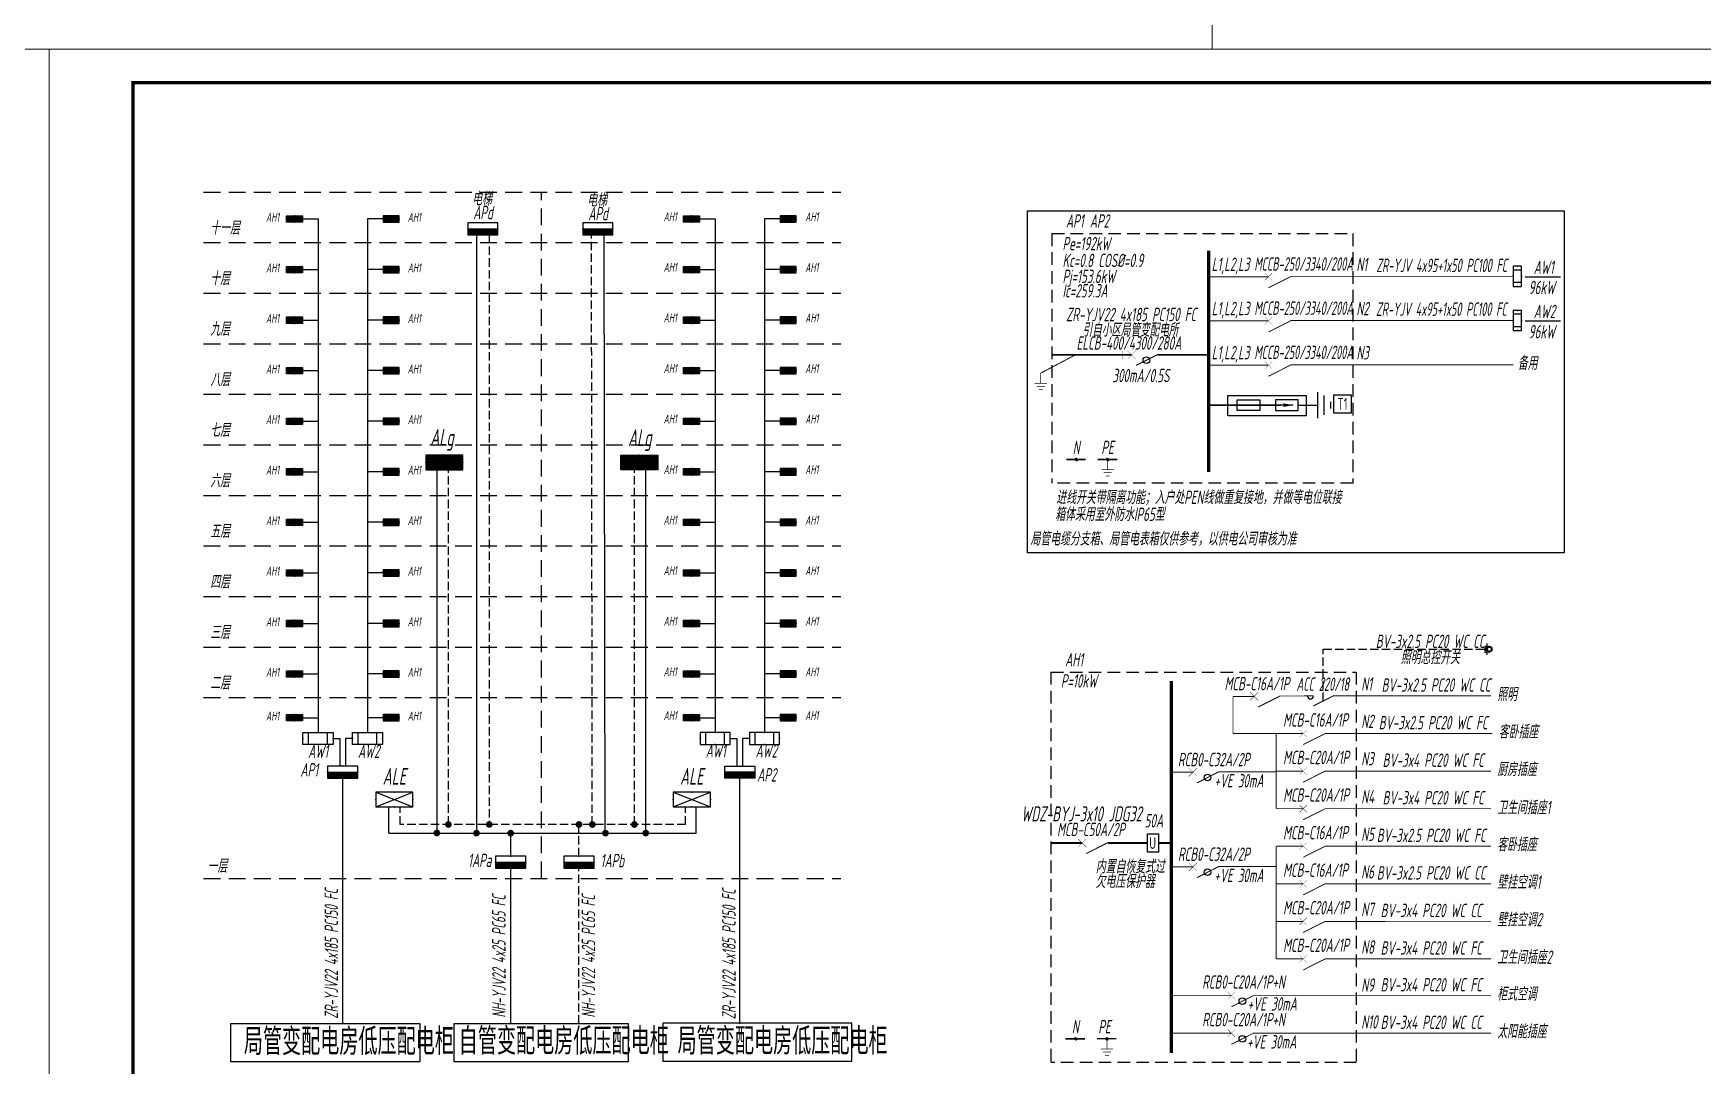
# Model space of a CAD drawing. Extents: x 3774419 to 4775970, y -926964 to 2266.
# Drawn here: x 3888042 to 3937848, y -660314 to -629489 of the extents above; entities that cross this region are included whole.
import ezdxf
from ezdxf.enums import TextEntityAlignment as Align

# ---------------------------------------------------------------- set-up
doc = ezdxf.new("R2010")
doc.units = 0
doc.header["$LTSCALE"] = 1000
doc.header["$MEASUREMENT"] = 0
for name, pattern in [('CONTINOUS', [0]), ('DASH', [0.35, 0.25, -0.1]), ('DASH4', [0.1875, 0.125, -0.0625]), ('DASHED', [0.75, 0.5, -0.25])]:
    doc.linetypes.add(name, pattern=pattern)
doc.layers.get('0').update_dxf_attribs({"linetype": 'CONTINUOUS'})
for name, color, linetype in [('!!电气', 1, 'CONTINUOUS'), ('DIM-照明', 7, 'CONTINUOUS'), ('ELEMENT', 3, 'CONTINUOUS'), ('EQUIP', 3, 'CONTINUOUS'), ('EQUIP-照明', 3, 'CONTINUOUS'), ('EQUIP-箱柜', 3, 'CONTINUOUS'), ('WIRE-照明', 2, 'CONTINUOUS'), ('照明平面文字层', 3, 'CONTINUOUS')]:
    doc.layers.add(name, color=color, linetype=linetype)
doc.layers.add('图框', color=147, linetype='CONTINUOUS', lineweight=20)
doc.styles.add('_TCH_LABEL', font='COMPLEX', dxfattribs={"bigfont": 'GBCBIG'})
doc.styles.add('HZTXT', font='gbeitc.shx', dxfattribs={"width": 0.8, "height": 400, "bigfont": 'hztxt.shx'})
doc.styles.add('SM1', font='realsz.shx', dxfattribs={"width": 0.75, "bigfont": 'realhz.shx'})
doc.styles.get("Standard").update_dxf_attribs({"font": 'gbenor.shx', "bigfont": 'gbcbig.shx'})
doc.styles.add('TSSD_Dimension', font='Tssdeng.shx', dxfattribs={"width": 0.7, "bigfont": 'tssdchn.shx'})

# ---------------------------------------------------------------- blocks, each defined once
blk = doc.blocks.new('1107AA')
at = {"color": 3, "linetype": 'Continuous'}
for points, const_width in [([(0, -7.5), (-3.79, 0)], 0.3), ([(-1.25, 1.25), (1.25, -1.25)], 0.1), ([(1.25, 1.25), (-1.25, -1.25)], 0.1)]:
    blk.add_lwpolyline(points, dxfattribs=dict(at, const_width=const_width))
blk = doc.blocks.new('0114')
at = {"color": 3, "linetype": 'Continuous', "const_width": 0.3}
for points in [[(0, 0), (0, -4.58)], [(-2.75, -4.58), (2.75, -4.58)], [(-1.83, -6.01), (1.83, -6.01)], [(-0.86, -7.5), (0.86, -7.5)]]:
    blk.add_lwpolyline(points, dxfattribs=at)
blk = doc.blocks.new('*X31')
at = {"color": 0}
for p, q in [((197.1, 124.2), (199.7, 126.7)), ((197.2, 123.8), (200.1, 126.7)), ((197.2, 124.6), (199.2, 126.7)), ((197.3, 123.4), (200.4, 126.6)), ((197.3, 125.2), (198.6, 126.5)), ((197.4, 123.1), (200.7, 126.5)), ((197.5, 122.9), (201, 126.3)), ((197.7, 122.6), (201.2, 126.1)), ((197.9, 122.4), (201.4, 125.9)), ((198.1, 122.2), (201.6, 125.7)), ((198.4, 122), (201.8, 125.4)), ((198.7, 121.9), (201.9, 125.2)), ((199, 121.8), (202, 124.8)), ((199.4, 121.7), (202.1, 124.5)), ((199.8, 121.7), (202.1, 124.1)), ((200.3, 121.8), (202, 123.5)), ((201.2, 122.3), (201.6, 122.7))]:
    blk.add_line(p, q, dxfattribs=at)
blk = doc.blocks.new('HC000089')
at = {"color": 4, "linetype": 'Continuous', "const_width": 0.2}
blk.add_lwpolyline([(-1.8, -1.8, 0.198912), (0, -2.5, 0.198912), (1.8, -1.8, 0.198912), (2.5, 0, 0.198912), (1.8, 1.8, 0.198912), (0, 2.5, 0.198912), (-1.8, 1.8, 0.198912), (-2.5, 0, 0.198912)], format="xyb", close=True, dxfattribs=at)
at = {"color": 4}
blk.add_blockref('*X31', (-199.6, -124.2), dxfattribs=at)
blk = doc.blocks.new('A$C7C37685A')
at = {"layer": 'ELEMENT'}
for p, q in [((294, 104), (294, -104)), ((745, 104), (294, 104)), ((641, 0), (294, 0)), ((745, -104), (745, 104)), ((1135, -260), (1135, 260)), ((1264, -195), (1264, 195)), ((1394, -65), (1394, 65)), ((294, -104), (745, -104))]:
    blk.add_line(p, q, dxfattribs=at)
for points in [[(294, 0), (0, 0)], [(745, 0), (1135, 0)]]:
    blk.add_lwpolyline(points, dxfattribs=at)
for points in [[(658, 0), (450, -35), (450, 35), (658, 0)], [(450, 35), (658, 0), (450, -35), (450, 35)], [(450, -35), (450, 35), (658, 0), (450, 35)]]:
    blk.add_solid(points, dxfattribs=at)
blk = doc.blocks.new('A$C64190E90')
at = {"layer": 'DIM-照明', "color": 3}
blk.add_lwpolyline([(0, 104), (450, 104), (450, -104), (0, -104)], close=True, dxfattribs=at)
at = {"layer": 'DIM-照明'}
blk.add_blockref('A$C7C37685A', (466, 0), dxfattribs=at)
blk = doc.blocks.new('A$C5F6A5641')
at = {"layer": 'WIRE-照明', "color": 3}
for p, q in [((0, 0), (2337, 0)), ((0, -611), (0, 0)), ((2337, 0), (2337, -611)), ((2337, -611), (0, -611))]:
    blk.add_line(p, q, dxfattribs=at)
blk = doc.blocks.new('$equip$00001428')
for p, q in [((0.75, 0.6), (-0.75, 0.6)), ((-0.75, 0.6), (-0.75, 0)), ((-0.75, 0), (0.75, 0)), ((-0.469, 0.6), (-0.469, 0)), ((0.469, 0.6), (0.469, 0)), ((0.75, 0), (0.75, 0.6))]:
    blk.add_line(p, q)
for p in [(-0.75, 0.3), (0, 0.6), (0, 0), (0.75, 0.3)]:
    blk.add_point(p)
at = {"style": '_TCH_LABEL', "flags": 9}
blk.add_attdef('A', (0, 0), '', height=0.00002, dxfattribs=at)
blk = doc.blocks.new('A$C2FB505A5')
at = {"color": 3, "linetype": 'Continuous'}
for points, const_width in [([(-125, -125), (125, 125)], 10), ([(-125, 125), (125, -125)], 10), ([(771, 11), (125, -316)], 30)]:
    blk.add_lwpolyline(points, dxfattribs=dict(at, const_width=const_width))
at = {"layer": 'DIM-照明', "color": 3, "linetype": 'Continuous', "const_width": 28.8}
blk.add_lwpolyline([(771, 11), (1064, 11)], dxfattribs=at)
at = {"layer": 'DIM-照明', "color": 3, "linetype": 'Continuous'}
blk.add_circle((438, -157), 100, dxfattribs=at)
blk = doc.blocks.new('*X10')
at = {"color": 0}
for p, q in [((-250, 33), (-183, 100)), ((-250, 68), (-218, 100)), ((-247, 0), (-147, 100)), ((-212, 0), (-112, 100)), ((-177, 0), (-77, 100)), ((-141, 0), (-41, 100)), ((-106, 0), (-6, 100)), ((-71, 0), (29, 100)), ((-35, 0), (65, 100)), ((0, 0), (100, 100)), ((35, 0), (135, 100)), ((71, 0), (171, 100)), ((106, 0), (206, 100)), ((141, 0), (241, 100)), ((177, 0), (250, 73)), ((212, 0), (250, 38)), ((247, 0), (250, 3))]:
    blk.add_line(p, q, dxfattribs=at)
blk = doc.blocks.new('$equip$00001414')
for p, q in [((0.75, 0.6), (-0.75, 0.6)), ((-0.75, 0.6), (-0.75, 0)), ((-0.75, 0.3), (0.75, 0.3)), ((-0.75, 0), (0.75, 0)), ((0.75, 0), (0.75, 0.6))]:
    blk.add_line(p, q)
at = {"const_width": 0.3}
blk.add_lwpolyline([(-0.75, 0.15), (0.75, 0.15)], dxfattribs=at)
for p in [(-0.75, 0.3), (0, 0.6), (0, 0), (0.75, 0.3)]:
    blk.add_point(p)
at = {"xscale": 0.00300000000061118, "yscale": 0.00300000000061118, "zscale": 0.00300000000061118}
blk.add_blockref('*X10', (0, 0), dxfattribs=at)
at = {"style": '_TCH_LABEL', "flags": 9}
blk.add_attdef('A', (0, 0), '', height=0.00002, dxfattribs=at)
blk = doc.blocks.new('*X8')
at = {"color": 0}
for p, q in [((-250, 33), (-83, 200)), ((-250, 68), (-118, 200)), ((-250, 104), (-154, 200)), ((-250, 139), (-189, 200)), ((-250, 174), (-224, 200)), ((-247, 0), (-47, 200)), ((-212, 0), (-12, 200)), ((-177, 0), (23, 200)), ((-141, 0), (59, 200)), ((-106, 0), (94, 200)), ((-71, 0), (129, 200)), ((-35, 0), (165, 200)), ((0, 0), (200, 200)), ((35, 0), (235, 200)), ((71, 0), (250, 179)), ((106, 0), (250, 144)), ((141, 0), (250, 109)), ((177, 0), (250, 73)), ((212, 0), (250, 38)), ((247, 0), (250, 3))]:
    blk.add_line(p, q, dxfattribs=at)
blk = doc.blocks.new('$equip$00001421')
for p, q in [((0.75, 0.6), (-0.75, 0.6)), ((-0.75, 0.6), (-0.75, 0)), ((-0.75, 0), (0.75, 0)), ((0.75, 0), (0.75, 0.6))]:
    blk.add_line(p, q)
at = {"const_width": 0.6}
blk.add_lwpolyline([(-0.75, 0.3), (0.75, 0.3)], dxfattribs=at)
for p in [(-0.75, 0.3), (0, 0.6), (0, 0), (0.75, 0.3)]:
    blk.add_point(p)
at = {"xscale": 0.00300000000061118, "yscale": 0.00300000000061118, "zscale": 0.00300000000061118}
blk.add_blockref('*X8', (0, 0), dxfattribs=at)
at = {"style": '_TCH_LABEL', "flags": 9}
blk.add_attdef('A', (0, 0), '', height=0.00002, dxfattribs=at)
blk = doc.blocks.new('$equip$00001424')
for p, q in [((-0.75, 0), (0.75, 0.6)), ((-0.75, 0.6), (0.75, 0)), ((0.75, 0.6), (-0.75, 0.6)), ((-0.75, 0.6), (-0.75, 0)), ((-0.75, 0), (0.75, 0)), ((0.75, 0), (0.75, 0.6))]:
    blk.add_line(p, q)
for p in [(-0.75, 0.3), (0, 0.6), (0, 0), (0.75, 0.3)]:
    blk.add_point(p)
at = {"style": '_TCH_LABEL', "flags": 9}
blk.add_attdef('A', (0, 0), '', height=0.00002, dxfattribs=at)
blk = doc.blocks.new('A$C46350062')
at = {"layer": 'DIM-照明', "color": 3, "linetype": 'Continuous', "const_width": 28.8}
for points in [[(-590, 0), (-868, 0)], [(0, 0), (-590, -298)]]:
    blk.add_lwpolyline(points, dxfattribs=at)
at = {"layer": 'DIM-照明', "color": 3, "linetype": 'Continuous'}
blk.add_arc((-678, 0), 88.4, 180.9398, 0, dxfattribs=at)
blk = doc.blocks.new('$equip$00001230')
for p, q in [((0.25, 0.71), (0.25, 0.39)), ((0.25, 0.39), (0.5, 0.39)), ((0.5, 0.39), (0.5, -0.39)), ((0.5, -0.39), (0.25, -0.39)), ((0.25, -0.39), (0.25, -0.71))]:
    blk.add_line(p, q)
for radius in [0.357, 0.25]:
    blk.add_circle((0, 0), radius)
at = {"layer": 'EQUIP-照明'}
for p in [(-0.36, 0), (0, 0.36), (0.5, 0), (0, -0.36)]:
    blk.add_point(p, dxfattribs=at)
at = {"layer": 'EQUIP-照明', "flags": 9}
blk.add_attdef('A', (0, 0), '', height=0.00002, dxfattribs=at)
blk = doc.blocks.new('A$C7F327A38')
at = {"layer": 'DIM-照明'}
blk.add_lwpolyline([(0, 329), (555, 329), (555, 0), (0, 0)], close=True, dxfattribs=at)
at = {"layer": 'EQUIP', "style": 'TSSD_Dimension', "width": 0.7}
blk.add_text('U', height=350, rotation=90, dxfattribs=at).set_placement((280, 153), align=Align.MIDDLE)

msp = doc.modelspace()

# ---------------------------------------------------------------- linework, layer by layer
at = {"layer": '!!电气', "color": 1}
msp.add_lwpolyline([(3917706.2, -634793.4), (3933715.2, -634793.4), (3933715.2, -645005.2), (3917706.2, -645005.2)], close=True, dxfattribs=at)
at = {"layer": '!!电气', "color": 2, "linetype": 'DASH'}
msp.add_lwpolyline([(3926528.2, -649424), (3926530, -647880.7), (3931362.4, -647880.7)], dxfattribs=at)
at = {"layer": '!!电气'}
for points in [[(3893930.1, -659057.5), (3899569.4, -659057.5), (3899569.4, -660198.7), (3893930.1, -660198.7)], [(3900599.6, -659054.7), (3905793.7, -659054.7), (3905793.7, -660196), (3900599.6, -660196)], [(3912463.3, -659047.3), (3906823.9, -659047.3), (3906823.9, -660178.4), (3912463.3, -660178.4)]]:
    msp.add_lwpolyline(points, close=True, dxfattribs=at)
at = {"color": 3, "linetype": 'Continuous'}
for points, const_width in [([(3920534.9, -638974.6), (3920534.9, -639225.9)], 10), ([(3920687.8, -639216.6), (3920937.8, -638966.6)], 10), ([(3920687.8, -638966.6), (3920937.8, -639216.6)], 10), ([(3921584.3, -639080.8), (3920937.8, -639407.5)], 30), ([(3924342.8, -649411.7), (3924592.8, -649161.7)], 10), ([(3924342.8, -649161.7), (3924592.8, -649411.7)], 10), ([(3925239.2, -649275.8), (3924592.8, -649602.6)], 30), ([(3919208, -653789.8), (3919458, -653539.8)], 10), ([(3919208, -653539.8), (3919458, -653789.8)], 10), ([(3920104.5, -653653.9), (3919458, -653980.7)], 30)]:
    msp.add_lwpolyline(points, dxfattribs=dict(at, const_width=const_width))
at = {"layer": 'DIM-照明', "color": 84, "linetype": 'DASHED'}
for p, q in [((3893122.8, -634228.8), (3912137.9, -634228.8)), ((3903207.1, -654720.6), (3903207.1, -634228.8)), ((3893122.8, -635738.4), (3912137.9, -635738.4)), ((3893122.8, -637248.1), (3912137.9, -637248.1)), ((3893122.8, -638757.7), (3912137.9, -638757.7)), ((3893122.8, -640267.4), (3912137.9, -640267.4)), ((3893122.8, -641777), (3912137.9, -641777)), ((3893122.8, -643286.6), (3912137.9, -643286.6)), ((3893122.8, -644796.3), (3912137.9, -644796.3)), ((3893122.8, -646305.9), (3912137.9, -646305.9)), ((3893122.8, -647815.6), (3912137.9, -647815.6)), ((3893122.8, -649325.2), (3912137.9, -649325.2)), ((3893122.8, -654720.6), (3912137.9, -654720.6))]:
    msp.add_line(p, q, dxfattribs=at)
at = {"layer": 'DIM-照明', "color": 7, "linetype": 'CONTINOUS'}
for p, q in [((3896071, -635029.8), (3896535.5, -635029.8)), ((3898474.5, -635029.8), (3898010, -635029.8)), ((3907918.9, -635029.8), (3908383.4, -635029.8)), ((3910322.4, -635029.8), (3909857.9, -635029.8)), ((3896071, -636539.5), (3896535.5, -636539.5)), ((3898474.5, -636539.5), (3898010, -636539.5)), ((3907918.9, -636539.5), (3908383.4, -636539.5)), ((3910322.4, -636539.5), (3909857.9, -636539.5)), ((3896071, -638049.1), (3896535.5, -638049.1)), ((3898474.5, -638049.1), (3898010, -638049.1)), ((3907918.9, -638049.1), (3908383.4, -638049.1)), ((3910322.4, -638049.1), (3909857.9, -638049.1)), ((3896071, -639558.7), (3896535.5, -639558.7)), ((3898474.5, -639558.7), (3898010, -639558.7)), ((3907918.9, -639558.7), (3908383.4, -639558.7)), ((3910322.4, -639558.7), (3909857.9, -639558.7)), ((3896071, -641068.4), (3896535.5, -641068.4)), ((3898474.5, -641068.4), (3898010, -641068.4)), ((3907918.9, -641068.4), (3908383.4, -641068.4)), ((3910322.4, -641068.4), (3909857.9, -641068.4)), ((3896071, -642578), (3896535.5, -642578)), ((3898474.5, -642578), (3898010, -642578)), ((3907918.9, -642578), (3908383.4, -642578)), ((3910322.4, -642578), (3909857.9, -642578)), ((3896071, -644087.7), (3896535.5, -644087.7)), ((3898474.5, -644087.7), (3898010, -644087.7)), ((3907918.9, -644087.7), (3908383.4, -644087.7)), ((3910322.4, -644087.7), (3909857.9, -644087.7)), ((3896071, -645597.3), (3896535.5, -645597.3)), ((3898474.5, -645597.3), (3898010, -645597.3)), ((3907918.9, -645597.3), (3908383.4, -645597.3)), ((3910322.4, -645597.3), (3909857.9, -645597.3)), ((3896071, -647107), (3896535.5, -647107)), ((3898474.5, -647107), (3898010, -647107)), ((3907918.9, -647107), (3908383.4, -647107)), ((3910322.4, -647107), (3909857.9, -647107)), ((3896071, -648616.6), (3896535.5, -648616.6)), ((3898474.5, -648616.6), (3898010, -648616.6)), ((3907918.9, -648616.6), (3908383.4, -648616.6)), ((3910322.4, -648616.6), (3909857.9, -648616.6)), ((3896071, -649923), (3896535.5, -649923)), ((3898474.5, -649923), (3898010, -649923)), ((3907918.9, -649923), (3908383.4, -649923)), ((3910322.4, -649923), (3909857.9, -649923))]:
    msp.add_line(p, q, dxfattribs=at)
at = {"layer": 'DIM-照明', "color": 7}
for p, q in [((3896535.5, -635029.8), (3896535.5, -650367.6)), ((3898010, -635029.8), (3898010, -650367.6)), ((3905101, -653369.8), (3905077.3, -635506.1)), ((3908383.4, -635029.8), (3908383.4, -650367.6)), ((3909857.9, -635029.8), (3909857.9, -650367.6)), ((3932548.2, -636755.7), (3933606.1, -636755.7)), ((3932548.2, -638075.6), (3933606.1, -638075.6)), ((3900086.1, -653369.8), (3900086.5, -642524.9)), ((3906314.5, -653369.8), (3906314.5, -642526)), ((3896985.5, -650547.6), (3897188.4, -650547.6)), ((3897188.4, -650547.6), (3897188.4, -651371.8)), ((3897560, -650547.6), (3897357, -650547.6)), ((3897357, -650547.6), (3897357, -651371.8)), ((3908833.4, -650547.6), (3909036.3, -650547.6)), ((3909036.3, -650547.6), (3909036.3, -651371.8)), ((3909407.9, -650547.6), (3909205, -650547.6)), ((3909205, -650547.6), (3909205, -651371.8)), ((3897272.7, -659068.3), (3897272.7, -651731.8)), ((3909120.6, -659068.3), (3909120.6, -651731.8)), ((3898649, -653369.8), (3898649.4, -652587.2)), ((3907819.3, -653369.8), (3907819.7, -652587.2)), ((3902283.6, -659054.7), (3902283.6, -654418.7))]:
    msp.add_line(p, q, dxfattribs=at)
at = {"layer": 'DIM-照明', "color": 7, "linetype": 'DASH'}
for p, q in [((3901645.1, -635506.4), (3901645.1, -653112.4)), ((3904719.1, -653112.4), (3904695.5, -635506.1)), ((3900425.4, -653113.1), (3900425.6, -642525.6)), ((3905975.8, -653113.1), (3905976.1, -642525.6)), ((3898988.3, -653112.4), (3898988.5, -652587.3)), ((3907499.7, -653112.4), (3907499.9, -652587.3)), ((3907499.7, -653112.4), (3898988.3, -653112.4)), ((3904322.1, -659054.7), (3904322.1, -654418.7))]:
    msp.add_line(p, q, dxfattribs=at)
at = {"layer": 'DIM-照明', "color": 3, "linetype": 'DASH4', "ltscale": 3}
for p, q in [((3918429.2, -635463.8), (3927416, -635463.8)), ((3918429.2, -635463.8), (3918429.2, -642918.2)), ((3927416, -635463.8), (3927416, -642918.2)), ((3927416, -642918.2), (3918429.2, -642918.2)), ((3918404.4, -648562.3), (3927515.4, -648562.4)), ((3918404.4, -648562.3), (3918404.4, -660215.8)), ((3927515.5, -648562.4), (3927515.4, -660215.9)), ((3927515.4, -660215.9), (3918404.4, -660215.8))]:
    msp.add_line(p, q, dxfattribs=at)
at = {"layer": 'DIM-照明', "color": 7}
for points in [[(3901263.3, -635506.4), (3901263.2, -653369)], [(3898649, -653369.8), (3907819.3, -653373.6)], [(3902283.6, -654058.7), (3902283.6, -653369.8)]]:
    msp.add_lwpolyline(points, dxfattribs=at)
at = {"layer": 'DIM-照明', "color": 3, "const_width": 100}
for points in [[(3923112.3, -635975.7), (3923112.3, -642588.2)], [(3922000.1, -648825.1), (3922000.1, -659936.6)]]:
    msp.add_lwpolyline(points, dxfattribs=at)
at = {"layer": 'DIM-照明', "color": 3, "linetype": 'Continuous'}
for points, const_width in [([(3923112.3, -636755.7), (3924894.2, -636755.7)], 28.8), ([(3925547.3, -636743.9), (3932199.7, -636743.9)], 28.8), ([(3923112.3, -638075.6), (3924894.2, -638075.6)], 28.8), ([(3925547.3, -638063.9), (3932199.7, -638063.9)], 28.8), ([(3918099.8, -639634.1), (3919129.4, -639091.6)], 28.8), ([(3918429.2, -639091.6), (3920812.8, -639091.6)], 49.9), ([(3921573.3, -639091.6), (3923112.3, -639091.6)], 49.9), ([(3921584.3, -639080.8), (3921876.6, -639080.8)], 28.8), ([(3923112.3, -639395.6), (3924894.2, -639395.6)], 28.8), ([(3925547.3, -639383.8), (3932199.7, -639383.8)], 28.8), ([(3923112.3, -640590.4), (3925260.1, -640590.4)], 47.2), ([(3918862, -642215.2), (3919442.5, -642215.2)], 47.5), ([(3919799.5, -642211.1), (3920379.9, -642211.1)], 47.5), ([(3923835.8, -649286.7), (3924467.8, -649286.7)], 28.8), ([(3923835.8, -650397.5), (3923835.8, -649286.7)], 28.8), ([(3925239.2, -649275.8), (3925531.6, -649275.8)], 28.8), ([(3925531.6, -649275.8), (3925953, -649275.8)], 28.8), ([(3926823.1, -649274.9), (3931530.4, -649274.9)], 28.8), ([(3925127.1, -650397.5), (3923835.8, -650397.5)], 28.8), ([(3925127.1, -650397.5), (3925928.2, -650397.5)], 28.8), ([(3925127.1, -650397.5), (3925127.2, -652640.4)], 28.8), ([(3926585.3, -650397.5), (3931574.2, -650396.8)], 28.8), ([(3922000.1, -651553.7), (3922638.6, -651553.7)], 28.8), ([(3923702.4, -651542.8), (3925127.3, -651542.8)], 28.8), ([(3925127.3, -651518.8), (3925928.3, -651518.8)], 28.8), ([(3926585.4, -651518.7), (3931530.5, -651518.5)], 28.8), ([(3925127.3, -652640.4), (3925928.3, -652640.4)], 28.8), ([(3926585.4, -652640.4), (3931530.5, -652640.1)], 28.8), ([(3918404.4, -653664.8), (3919333, -653664.8)], 52.6), ([(3920110.4, -653664.8), (3921278.4, -653664.8)], 52.6), ([(3921615, -653664.8), (3922000.1, -653664.8)], 52.6), ([(3925127.3, -653762), (3925928.3, -653762)], 28.8), ([(3925127.3, -653762), (3925127.5, -657126.9)], 28.8), ([(3926585.4, -653762), (3931530.5, -653761.7)], 28.8), ([(3922000.1, -654380.9), (3922638.6, -654380.9)], 28.8), ([(3923702.4, -654370), (3925127.3, -654370)], 28.8), ([(3925127.3, -654883.6), (3925928.4, -654883.6)], 28.8), ([(3926585.5, -654883.6), (3931530.6, -654883.3)], 28.8), ([(3925127.4, -656005.3), (3925928.4, -656005.2)], 28.8), ([(3926585.5, -656005.2), (3931530.6, -656004.9)], 28.8), ([(3925127.4, -657126.9), (3925928.5, -657126.8)], 28.8), ([(3926585.6, -657126.8), (3931530.7, -657126.5)], 28.8), ([(3922000, -658224.2), (3923786.6, -658224.1)], 28.8), ([(3924443.7, -658224.1), (3931530.4, -658223.8)], 28.8), ([(3922000, -659345.4), (3923786.6, -659345.4)], 28.8), ([(3924443.7, -659345.4), (3931530.4, -659345.1)], 28.8), ([(3918837.3, -659512.9), (3919417.7, -659512.9)], 47.5), ([(3919774.7, -659508.7), (3920355.2, -659508.7)], 47.5)]:
    msp.add_lwpolyline(points, dxfattribs=dict(at, const_width=const_width))
at = {"layer": 'DIM-照明', "const_width": 100}
for points in [[(3900131.2, -653368.7, -1), (3900031.2, -653368.7, -1)], [(3900475.4, -653113.1, -1), (3900375.4, -653113.1, -1)], [(3901213.3, -653369.8, 1), (3901313.3, -653369.8, 1)], [(3901595.1, -653112.4, 1), (3901695.1, -653112.4, 1)], [(3902233.6, -653369.8, 1), (3902333.6, -653369.8, 1)], [(3904272.1, -653112.4, 1), (3904372.1, -653112.4, 1)], [(3904669.1, -653113.1, 1), (3904769.1, -653113.1, 1)], [(3905063.3, -653370.4, 1), (3905163.3, -653370.4, 1)], [(3906025.8, -653113.1, -1), (3905925.8, -653113.1, -1)], [(3906264.5, -653369.8, 1), (3906364.5, -653369.8, 1)]]:
    msp.add_lwpolyline(points, format="xyb", close=True, dxfattribs=at)
at = {"layer": 'DIM-照明', "color": 7, "linetype": 'DASH'}
msp.add_lwpolyline([(3904322.1, -654058.7), (3904322.1, -653112.4)], dxfattribs=at)
at = {"layer": 'DIM-照明', "color": 3, "linetype": 'Continuous'}
for centre in [(3924115.1, -658390.2), (3924115.1, -659511.4)]:
    msp.add_circle(centre, 100.1, dxfattribs=at)
at = {"layer": '图框'}
for points in [[(3863817.3, -588009.7), (3923217.2, -588009.7), (3923217.2, -629963.9), (3863817.3, -629963.9)], [(3923217.2, -588009.7), (3982617, -588009.7), (3982617, -629963.9), (3923217.2, -629963.9)], [(3804417.5, -629963.9), (3888517.5, -629963.9), (3888517.5, -689363.9), (3804417.5, -689363.9)], [(3888517.5, -629963.9), (3972617.5, -629963.9), (3972617.5, -689363.9), (3888517.5, -689363.9)]]:
    msp.add_lwpolyline(points, close=True, dxfattribs=at)
at = {"layer": '图框', "const_width": 100}
msp.add_lwpolyline([(3971617.5, -688363.9), (3971617.5, -630963.9), (3891017.5, -630963.9), (3891017.5, -688363.9)], close=True, dxfattribs=at)
at = {"layer": '照明平面文字层', "color": 7}
msp.add_lwpolyline([(3926845, -640282.4), (3927359, -640282.4), (3927359, -640830.2), (3926845, -640830.2)], close=True, dxfattribs=at)

# ---------------------------------------------------------------- block references
at = {"layer": '!!电气', "color": 1}
msp.add_blockref('A$C46350062', (3926823.2, -649274.9), dxfattribs=at)
at = {"layer": 'DIM-照明', "linetype": 'Continuous', "xscale": 87.60960006713867, "yscale": 87.60960006713867, "zscale": 87.60960006713867, "rotation": 90}
for p in [(3924894.2, -636755.7), (3924894.2, -638075.6), (3924894.2, -639395.6), (3925928.2, -650397.5), (3925928.3, -651518.8), (3925928.3, -652640.4), (3925928.3, -653762), (3925928.3, -654883.6), (3925928.4, -656005.2), (3925928.4, -657126.8), (3923786.5, -658224.1), (3923786.6, -659345.4)]:
    msp.add_blockref('1107AA', p, dxfattribs=at)
at = {"layer": 'DIM-照明', "color": 3, "linetype": 'Continuous', "xscale": -66.50000000000003, "yscale": 66.5, "zscale": 66.49999999999999, "rotation": 1.643353773062017e-06}
msp.add_blockref('0114', (3918099.8, -639634.1), dxfattribs=at)
at = {"layer": 'DIM-照明', "xscale": 14.62999999523163, "yscale": 14.62999999523163, "zscale": 14.62999999523163}
for p in [(3919164.2, -642215.4), (3920100.7, -642215.4), (3919139.5, -659513), (3920076, -659513)]:
    msp.add_blockref('HC000089', p, dxfattribs=at)
at = {"layer": 'DIM-照明', "linetype": 'DASH', "xscale": -66.50000000000003, "yscale": 66.5, "zscale": 66.49999999999999, "rotation": 1.643353773062017e-06}
for p in [(3920095.3, -642210), (3920075.9, -659508.7)]:
    msp.add_blockref('0114', p, dxfattribs=at)
at = {"layer": 'EQUIP', "color": 0, "rotation": 270}
msp.add_blockref('A$C7F327A38', (3921285.9, -653387.4), dxfattribs=at)
at = {"layer": 'EQUIP-照明', "xscale": 240.0000000000002, "yscale": 240.0000000000002, "zscale": 240.0000000000002, "rotation": 180.0000351236171}
msp.add_blockref('$equip$00001230', (3931482.4, -647880.7), dxfattribs=at)
at = {"layer": 'EQUIP-箱柜'}
for name, p, xscale, yscale, zscale in [('$equip$00001421', (3895831, -635129.2), -320, 320, 320), ('$equip$00001421', (3898714.5, -635129.2), 320, 320, 320), ('$equip$00001421', (3907678.9, -635129.2), -320, 320, 320), ('$equip$00001421', (3910562.4, -635129.2), 320, 320, 320), ('$equip$00001414', (3901454.2, -635506.4), 600, 600, 600), ('$equip$00001414', (3904886.4, -635506.1), 600, 600, 600), ('$equip$00001421', (3895831, -636638.9), -320, 320, 320), ('$equip$00001421', (3898714.5, -636638.9), 320, 320, 320), ('$equip$00001421', (3907678.9, -636638.9), -320, 320, 320), ('$equip$00001421', (3910562.4, -636638.9), 320, 320, 320), ('$equip$00001421', (3895831, -638148.5), -320, 320, 320), ('$equip$00001421', (3898714.5, -638148.5), 320, 320, 320), ('$equip$00001421', (3907678.9, -638148.5), -320, 320, 320), ('$equip$00001421', (3910562.4, -638148.5), 320, 320, 320), ('$equip$00001421', (3895831, -639658.2), -320, 320, 320), ('$equip$00001421', (3898714.5, -639658.2), 320, 320, 320), ('$equip$00001421', (3907678.9, -639658.2), -320, 320, 320), ('$equip$00001421', (3910562.4, -639658.2), 320, 320, 320), ('$equip$00001421', (3895831, -641167.8), -320, 320, 320), ('$equip$00001421', (3898714.5, -641167.8), 320, 320, 320), ('$equip$00001421', (3907678.9, -641167.8), -320, 320, 320), ('$equip$00001421', (3910562.4, -641167.8), 320, 320, 320), ('$equip$00001421', (3895831, -642677.4), -320, 320, 320), ('$equip$00001421', (3898714.5, -642677.4), 320, 320, 320), ('$equip$00001421', (3907678.9, -642677.4), -320, 320, 320), ('$equip$00001421', (3910562.4, -642677.4), 320, 320, 320), ('$equip$00001421', (3895831, -644187.1), -320, 320, 320), ('$equip$00001421', (3898714.5, -644187.1), 320, 320, 320), ('$equip$00001421', (3907678.9, -644187.1), -320, 320, 320), ('$equip$00001421', (3910562.4, -644187.1), 320, 320, 320), ('$equip$00001421', (3895831, -645696.7), -320, 320, 320), ('$equip$00001421', (3898714.5, -645696.7), 320, 320, 320), ('$equip$00001421', (3907678.9, -645696.7), -320, 320, 320), ('$equip$00001421', (3910562.4, -645696.7), 320, 320, 320), ('$equip$00001421', (3895831, -647206.4), -320, 320, 320), ('$equip$00001421', (3898714.5, -647206.4), 320, 320, 320), ('$equip$00001421', (3907678.9, -647206.4), -320, 320, 320), ('$equip$00001421', (3910562.4, -647206.4), 320, 320, 320), ('$equip$00001421', (3895831, -648716), -320, 320, 320), ('$equip$00001421', (3898714.5, -648716), 320, 320, 320), ('$equip$00001421', (3907678.9, -648716), -320, 320, 320), ('$equip$00001421', (3910562.4, -648716), 320, 320, 320), ('$equip$00001421', (3895831, -650022.4), -320, 320, 320), ('$equip$00001421', (3898714.5, -650022.4), 320, 320, 320), ('$equip$00001421', (3907678.9, -650022.4), -320, 320, 320), ('$equip$00001421', (3910562.4, -650022.4), 320, 320, 320), ('$equip$00001414', (3897272.7, -651731.8), 600, 600, 600), ('$equip$00001414', (3909120.6, -651731.8), -600, 600, 600), ('$equip$00001414', (3902283.6, -654418.7), 600, 600, 600), ('$equip$00001414', (3904322.1, -654418.7), 600, 600, 600)]:
    msp.add_blockref(name, p, dxfattribs=dict(at, xscale=xscale, yscale=yscale, zscale=zscale))
for name, p, xscale, yscale, zscale, rotation in [('$equip$00001428', (3932199.7, -636743.9), 400, 400, 400, 270), ('$equip$00001428', (3932199.7, -638063.9), 400, 400, 400, 270), ('$equip$00001421', (3900306.8, -642524.9), 736.6071428656563, 736.6071428656563, 736.6071428656563, 359.9762906980881), ('$equip$00001421', (3906119.9, -642526), -736.6071428656578, 736.6071428656578, 736.6071428656578, 359.9999999999627), ('$equip$00001428', (3896535.5, -650367.6), -600, 600, 600, 180), ('$equip$00001428', (3898010, -650367.6), -600, 600, 600, 180), ('$equip$00001428', (3908383.4, -650367.6), 600, 600, 600, 180), ('$equip$00001428', (3909857.9, -650367.6), 600, 600, 600, 180), ('$equip$00001424', (3898815.8, -652587.2), 736.6071428653984, 736.6071428653984, 736.6071428653984, 359.9762906980959), ('$equip$00001424', (3907688.5, -652587.2), 736.6071428653984, 736.6071428653984, 736.6071428653984, 359.9762906980959)]:
    msp.add_blockref(name, p, dxfattribs=dict(at, xscale=xscale, yscale=yscale, zscale=zscale, rotation=rotation))
at = {"layer": 'WIRE-照明'}
for p in [(3920812.8, -639091.6), (3922638.6, -651553.7), (3922638.6, -654380.9)]:
    msp.add_blockref('A$C2FB505A5', p, dxfattribs=at)
at = {"layer": 'WIRE-照明', "color": 3}
msp.add_blockref('A$C5F6A5641', (3923683.8, -640302.3), dxfattribs=at)
at = {"layer": 'WIRE-照明', "xscale": 1.5, "yscale": 1.5, "zscale": 1.5}
msp.add_blockref('A$C64190E90', (3923962.1, -640590.4), dxfattribs=at)

# ---------------------------------------------------------------- texts
at = {"color": 0, "style": 'HZTXT', "width": 0.7}
for s, p in [('ALg', (3899884.2, -641798.7)), ('ALE', (3898463.5, -651924.4)), ('ALE', (3907336.2, -651924.4))]:
    msp.add_text(s, height=500, rotation=359.97629, dxfattribs=at).set_placement(p)
msp.add_text('ALg', height=500, dxfattribs=at).set_placement((3905786.6, -641811))
at = {"layer": 'DIM-照明', "style": 'HZTXT', "width": 0.7}
for s, height, p in [('电梯', 400, (3901132.4, -634629.5)), ('电梯', 400, (3904564.6, -634666.1)), ('AH1', 270, (3894982.3, -635115.2)), ('AH1', 270, (3899208.8, -635117.7)), ('APd', 400, (3901166.2, -635038.6)), ('APd', 400, (3904598.4, -635070.2)), ('AH1', 270, (3906845.9, -635101.6)), ('AH1', 270, (3911072.4, -635104)), ('十一层', 400, (3893319.7, -635499.1)), ('AH1', 270, (3894982.3, -636627.3)), ('AH1', 270, (3899208.8, -636627.3)), ('AH1', 270, (3906845.9, -636611.2)), ('AH1', 270, (3911072.4, -636613.7)), ('十层', 400, (3893319.7, -637008.8)), ('AH1', 270, (3894982.3, -638134.5)), ('AH1', 270, (3899208.8, -638136.9)), ('AH1', 270, (3906845.9, -638120.9)), ('AH1', 270, (3911072.4, -638123.3)), ('九层', 400, (3893319.7, -638518.4)), ('AH1', 270, (3894982.3, -639646.6)), ('AH1', 270, (3899208.8, -639646.6)), ('AH1', 270, (3906845.9, -639632.9)), ('AH1', 270, (3911072.4, -639632.9)), ('八层', 400, (3893319.7, -640028)), ('AH1', 270, (3894982.3, -641153.8)), ('AH1', 270, (3899208.8, -641153.8)), ('AH1', 270, (3906845.9, -641140.2)), ('AH1', 270, (3911072.4, -641140.2)), ('七层', 400, (3893319.7, -641537.7)), ('AH1', 270, (3894982.3, -642663.5)), ('AH1', 270, (3899208.8, -642663.5)), ('AH1', 270, (3906845.9, -642649.8)), ('AH1', 270, (3911072.4, -642649.8)), ('六层', 400, (3893319.7, -643047.3)), ('AH1', 270, (3894982.3, -644173.1)), ('AH1', 270, (3899208.8, -644173.1)), ('AH1', 270, (3906845.9, -644159.5)), ('AH1', 270, (3911072.4, -644159.5)), ('五层', 400, (3893319.7, -644557)), ('AH1', 270, (3894982.3, -645682.8)), ('AH1', 270, (3899208.8, -645682.8)), ('AH1', 270, (3906845.9, -645669.1)), ('AH1', 270, (3911072.4, -645669.1)), ('四层', 400, (3893319.7, -646066.6)), ('AH1', 270, (3894982.3, -647192.4)), ('AH1', 270, (3899208.8, -647192.4)), ('AH1', 270, (3906845.9, -647178.8)), ('AH1', 270, (3911072.4, -647178.8)), ('三层', 400, (3893319.7, -647576.3)), ('AH1', 270, (3894982.3, -648702)), ('AH1', 270, (3899208.8, -648702)), ('AH1', 270, (3906845.9, -648688.4)), ('AH1', 270, (3911072.4, -648688.4)), ('二层', 400, (3893319.7, -649085.9)), ('AH1', 270, (3894982.3, -650008.4)), ('AH1', 270, (3899208.8, -650008.4)), ('AH1', 270, (3906845.9, -649994.8)), ('AH1', 270, (3911072.4, -649994.8)), ('AW1', 400, (3896238.9, -651126.6)), ('AW2', 400, (3897726.4, -651126.6)), ('AW1', 400, (3908102.5, -651112.9)), ('AW2', 400, (3909590, -651112.9)), ('AP1', 400, (3896010.6, -651680.7)), ('AP2', 400, (3909637.4, -651830.3)), ('一层', 400, (3893236.6, -654554.9)), ('1APa', 400, (3901009.6, -654383.9)), ('1APb', 400, (3904963.3, -654390.6))]:
    msp.add_text(s, height=height, dxfattribs=at).set_placement(p)
at = {"layer": 'DIM-照明', "color": 7, "linetype": 'Continuous', "style": 'HZTXT'}
for s, width, p in [('AP1', 0.7, (3919115.4, -635092.8)), ('AP2', 0.7, (3919850.5, -635092.8)), ('ZR-YJV 4x95+1x50 PC100 FC', 0.65, (3930061.8, -636417.1)), ('ZR-YJV22 4x185 PC150 FC', 0.7, (3920796.9, -637883)), ('ZR-YJV 4x95+1x50 PC100 FC', 0.65, (3930053.1, -637724)), ('引自小区局管变配电所', 0.65, (3920773.6, -638321.5)), ('ELCB-400/4300/280A', 0.7, (3920730.1, -638735.5)), ('300mA/0.5S', 0.7, (3921088.1, -639705.8)), ('BV-3x2.5 PC20 WC CC', 0.7, (3929720.5, -647643.4)), ('照明总控开关', 0.7, (3929720.5, -648106.9)), ('AH1', 0.7, (3919096.3, -648191.4)), ('BV-3x2.5 PC20 WC CC', 0.7, (3929893.9, -648948.1)), ('BV-3x2.5 PC20 WC FC', 0.7, (3929809.3, -650070)), ('BV-3x4 PC20 WC FC', 0.7, (3929809.4, -651191.7)), ('BV-3x4 PC20 WC FC', 0.7, (3929809.4, -652313.3)), ('MCB-C50A/2P ', 0.7, (3919673.4, -653260)), ('BV-3x2.5 PC20 WC FC', 0.7, (3929750.7, -653435.1)), ('内置自恢复式过', 0.7, (3920766.4, -654348)), ('BV-3x2.5 PC20 WC CC', 0.7, (3929750.7, -654556.7)), ('欠电压保护器', 0.7, (3920615.4, -654789)), ('BV-3x4 PC20 WC CC', 0.7, (3929750.8, -655678.3)), ('BV-3x4 PC20 WC FC', 0.7, (3929750.8, -656799.9)), ('BV-3x4 PC20 WC FC', 0.7, (3929750.6, -657897.2)), ('BV-3x4 PC20 WC CC', 0.7, (3929750.6, -659018.5))]:
    msp.add_text(s, height=400, dxfattribs=dict(at, width=width)).set_placement(p, align=Align.MIDDLE)
for s, width, p in [('Pe=192kW', 0.7, (3918748.6, -635968.8)), ('Kc=0.8 COS%%C=0.9', 0.7, (3918748.6, -636470.4)), ('L1,L2,L3', 0.7, (3923199.8, -636584)), ('MCCB-250/3340/200A', 0.65, (3924473.2, -636575)), ('N1', 0.7, (3927518.5, -636587.2)), ('Ic=259.3A', 0.7, (3918748.6, -637376.4)), ('Pj=153.6kW', 0.7, (3918748.6, -636944.4)), ('L1,L2,L3', 0.7, (3923199.8, -637904)), ('MCCB-250/3340/200A', 0.65, (3924473.2, -637894.9)), ('N2', 0.7, (3927518.5, -637907.2)), ('L1,L2,L3', 0.7, (3923199.8, -639223.9)), ('MCCB-250/3340/200A', 0.65, (3924473.2, -639214.8)), ('N3', 0.7, (3927518.5, -639227.1)), ('N', 0.7, (3919054.5, -642052.5)), ('PE', 0.7, (3919908.5, -642052.5)), ('进线开关带隔离功能；入户处PEN线做重复接地，并做等电位联接', 0.7, (3918558.4, -643544.8)), ('局管电缆分支箱、局管电表箱仅供参考，以供电公司审核为准', 0.7, (3917788.4, -644783.3)), ('P=10kW', 0.7, (3918701.2, -649025.2)), ('MCB-C16A/1P', 0.7, (3923582.6, -649105.9)), ('N1', 0.7, (3927661.6, -649118.2)), ('MCB-C16A/1P', 0.7, (3925330.9, -650190.5)), ('N2', 0.7, (3927661.6, -650233.3)), ('MCB-C20A/1P', 0.7, (3925331, -651311.8)), ('N3', 0.7, (3927661.7, -651348.1)), ('RCB0-C32A/2P', 0.7, (3922193.9, -651372.9)), ('+VE 30mA', 0.7, (3923278.3, -652006.8)), ('MCB-C20A/1P', 0.7, (3925331, -652433.4)), ('N4', 0.7, (3927661.7, -652485.6)), (' 50A', 0.7, (3921045.6, -653200.8)), ('MCB-C16A/1P', 0.7, (3925331, -653555)), ('N5', 0.7, (3927661.7, -653607.2)), ('RCB0-C32A/2P', 0.7, (3922193.9, -654200.1)), ('+VE 30mA', 0.7, (3923278.3, -654834)), ('MCB-C16A/1P', 0.7, (3925331, -654676.6)), ('N6', 0.7, (3927661.7, -654728.5)), ('MCB-C20A/1P', 0.7, (3925331.1, -655798.2)), ('N7', 0.7, (3927661.8, -655849.7)), ('MCB-C20A/1P', 0.7, (3925331.1, -656919.8)), ('N8', 0.7, (3927661.8, -656971.4)), ('RCB0-C20A/1P+N', 0.7, (3922916.3, -658017.1)), ('N9', 0.7, (3927661.7, -658108.4)), ('+VE 30mA', 0.7, (3924270.9, -658670.4)), ('RCB0-C20A/1P+N', 0.7, (3922916.4, -659138.4)), ('N10', 0.7, (3927661.7, -659207.6)), ('+VE 30mA', 0.7, (3924254.3, -659804))]:
    msp.add_text(s, height=400, dxfattribs=dict(at, width=width)).set_placement(p)
at = {"layer": 'DIM-照明', "color": 7}
for s, height, style, width, p in [('AW1', 400, 'HZTXT', 0.7, (3932808.7, -636673.5)), ('96kW', 400, 'HZTXT', 0.7, (3932658.8, -637276.6)), ('AW2', 400, 'HZTXT', 0.7, (3932808.7, -637993.4)), ('96kW', 400, 'HZTXT', 0.7, (3932658.8, -638596.5)), ('备用', 400, 'HZTXT', 0.7, (3932330.3, -639537.8)), ('照明', 400, 'HZTXT', 0.7, (3931718.3, -649429)), ('客卧插座', 400, 'HZTXT', 0.7, (3931762, -650546.3)), ('厨房插座', 400, 'HZTXT', 0.7, (3931718.4, -651668)), ('卫生间插座1', 400, 'HZTXT', 0.7, (3931718.4, -652809.4)), ('客卧插座', 400, 'HZTXT', 0.7, (3931718.4, -653911.2)), ('壁挂空调1', 400, 'HZTXT', 0.7, (3931718.4, -655033)), ('壁挂空调2', 400, 'HZTXT', 0.7, (3931718.5, -656154.6)), ('卫生间插座2', 400, 'HZTXT', 0.7, (3931718.5, -657276.3)), ('柜式空调', 400, 'HZTXT', 0.7, (3931718.2, -658373.6)), ('局管变配电房低压配电柜', 800, 'SM1', 0.75, (3894321.2, -659997)), ('自管变配电房低压配电柜', 800, 'SM1', 0.75, (3900733.1, -659983.4)), ('局管变配电房低压配电柜', 800, 'SM1', 0.75, (3907262.7, -659983.4)), ('太阳能插座', 400, 'HZTXT', 0.7, (3931718.3, -659494.8))]:
    msp.add_text(s, height=height, dxfattribs=dict(at, style=style, width=width)).set_placement(p)
at = {"layer": 'DIM-照明', "color": 1, "linetype": 'Continuous', "style": 'HZTXT', "width": 0.7}
msp.add_text('箱体采用室外防水IP65型', height=400, dxfattribs=at).set_placement((3918527.4, -644050))
at = {"layer": 'DIM-照明', "color": 7, "linetype": 'Continuous', "style": 'HZTXT', "width": 0.66}
msp.add_text('ACC 220/18', height=400, rotation=0, dxfattribs=at).set_placement((3925728, -649121.7, 0))
at = {"layer": 'DIM-照明', "color": 7, "style": 'HZTXT', "width": 0.7}
msp.add_text('WDZ-BYJ-3x10 JDG32 ', height=450, dxfattribs=at).set_placement((3919403.2, -652795.4), align=Align.MIDDLE)
at = {"layer": 'DIM-照明', "style": 'HZTXT', "width": 0.7}
for s, p in [('ZR-YJV22 4x185 PC150 FC', (3897131.3, -658915.3)), ('NH-YJV22 4x25 PC65 FC', (3902131.1, -658880)), ('NH-YJV22 4x25 PC65 FC', (3904803.5, -658880)), ('ZR-YJV22 4x185 PC150 FC', (3908994.9, -658928.3))]:
    msp.add_text(s, height=400, rotation=90, dxfattribs=at).set_placement(p)
at = {"layer": 'DIM-照明', "linetype": 'Continuous', "style": 'HZTXT', "width": 0.7}
for s, p in [('N', (3919029.7, -659350.1)), ('PE', (3919818, -659350.1))]:
    msp.add_text(s, height=400, dxfattribs=at).set_placement(p)
at = {"layer": '照明平面文字层', "color": 7, "style": 'TSSD_Dimension', "width": 0.7}
msp.add_text('T1', height=350, dxfattribs=at).set_placement((3926954.6, -640727.5))

doc.saveas('drawing.dxf')
